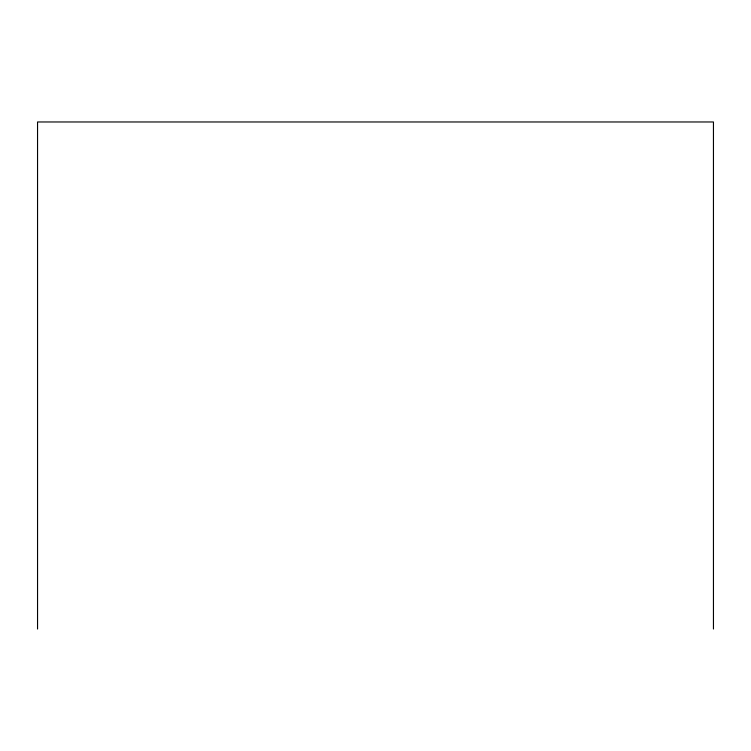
<?xml version="1.0" encoding="UTF-8"?>
<svg xmlns="http://www.w3.org/2000/svg" width="751" height="751" viewBox="0 0 751 751"><rect width="100%" height="100%" fill="white"/><g stroke="black" fill="none" stroke-linecap="round" stroke-linejoin="round"><path stroke-width="1.13" d="M713.45 629.028L713.45 121.972L37.55 121.972L37.55 629.028"/></g></svg>
